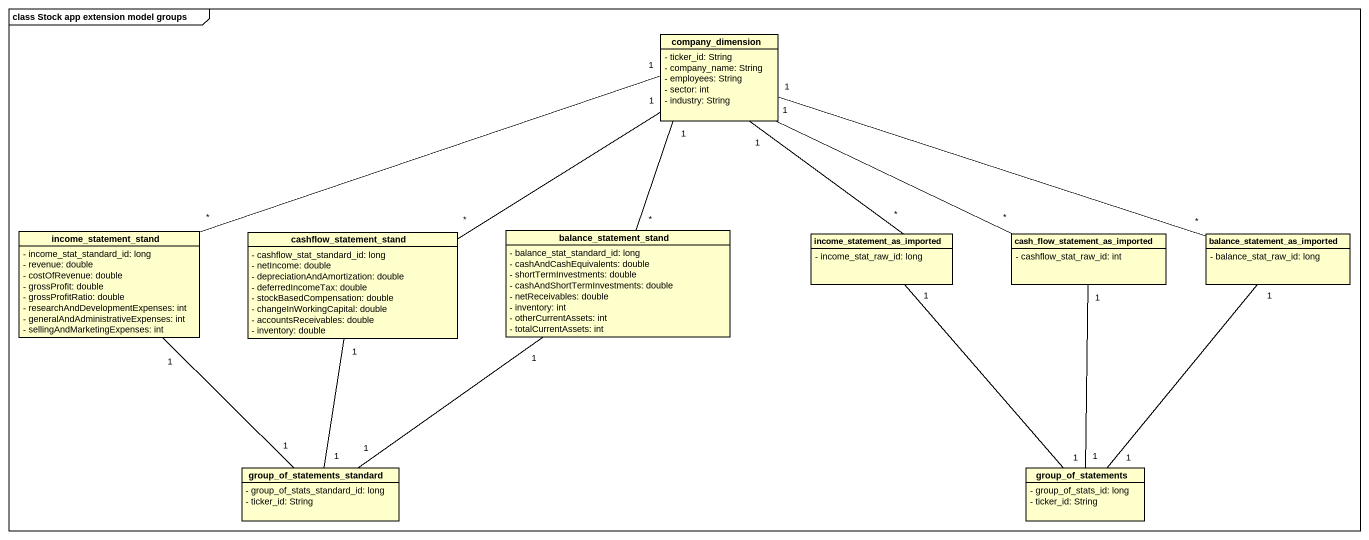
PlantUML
@startuml
mainframe class Stock app extension model groups
hide circle
hide empty members
skinparam classAttributeIconSize 0
class company_dimension {
  - ticker_id: String
  - company_name: String
  - employees: String
  - sector: int
  - industry: String
}
class income_statement_stand {
  - income_stat_standard_id: long
  - revenue: double
  - costOfRevenue: double
  - grossProfit: double
  - grossProfitRatio: double
  - researchAndDevelopmentExpenses: int
  - generalAndAdministrativeExpenses: int
  - sellingAndMarketingExpenses: int
}
class cashflow_statement_stand {
  - cashflow_stat_standard_id: long
  - netIncome: double
  - depreciationAndAmortization: double
  - deferredIncomeTax: double
  - stockBasedCompensation: double
  - changeInWorkingCapital: double
  - accountsReceivables: double
  - inventory: double
}
class balance_statement_stand {
  - balance_stat_standard_id: long
  - cashAndCashEquivalents: double
  - shortTermInvestments: double
  - cashAndShortTermInvestments: double
  - netReceivables: double
  - inventory: int
  - otherCurrentAssets: int
  - totalCurrentAssets: int
}
class income_statement_as_imported {
  - income_stat_raw_id: long
}
class "cash_flow_statement_as_imported" as cash_flow_statement_as {
  - cashflow_stat_raw_id: int
}
class "balance_statement_as_imported" as balance_statement_as {
  - balance_stat_raw_id: long
}
class group_of_statements_standard {
  - group_of_stats_standard_id: long
  - ticker_id: String
}
class group_of_statements {
  - group_of_stats_id: long
  - ticker_id: String
}
company_dimension "1" -- "*" balance_statement_stand
company_dimension "1" -- "*" income_statement_as_imported
company_dimension "1" -right- "*" cash_flow_statement_as
company_dimension "1" -right- "*" balance_statement_as
income_statement_stand "*" -right- "1" company_dimension
cashflow_statement_stand "*" -right- "1" company_dimension
group_of_statements_standard "1" -up- "1" income_statement_stand
group_of_statements_standard "1" -up- "1" cashflow_statement_stand
group_of_statements_standard "1" -up- "1" balance_statement_stand
group_of_statements "1" -up- "1" income_statement_as_imported
group_of_statements "1" -up- "1" cash_flow_statement_as
group_of_statements "1" -up- "1" balance_statement_as
@enduml
